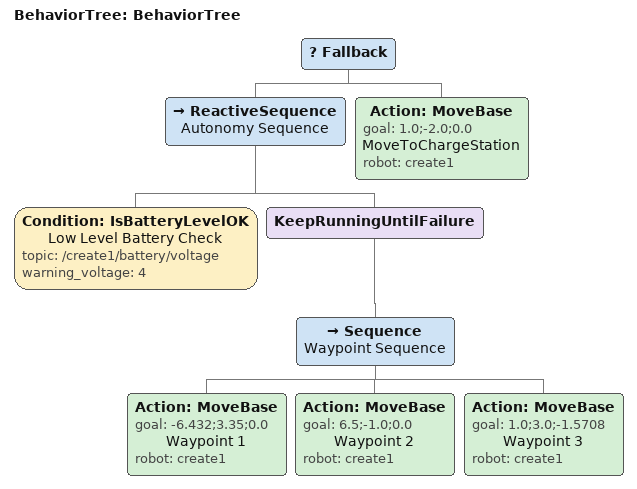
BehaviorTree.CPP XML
<?xml version="1.0"?>
<root main_tree_to_execute="BehaviorTree">
    <BehaviorTree ID="BehaviorTree">
        <Fallback>
            <ReactiveSequence name="Autonomy Sequence">
                <Condition ID="IsBatteryLevelOK" name="Low Level Battery Check" topic="/create1/battery/voltage" warning_voltage="4"/>
                <KeepRunningUntilFailure>
                    <Sequence name="Waypoint Sequence">
                        <Action ID="MoveBase" goal="-6.432;3.35;0.0" name="Waypoint 1" robot="create1"/>
                        <Action ID="MoveBase" goal="6.5;-1.0;0.0" name="Waypoint 2" robot="create1"/>
                        <Action ID="MoveBase" goal="1.0;3.0;-1.5708" name="Waypoint 3" robot="create1"/>
                    </Sequence>
                </KeepRunningUntilFailure>
            </ReactiveSequence>
            <Action ID="MoveBase" goal="1.0;-2.0;0.0" name="MoveToChargeStation" robot="create1"/>
        </Fallback>
    </BehaviorTree>
</root>
